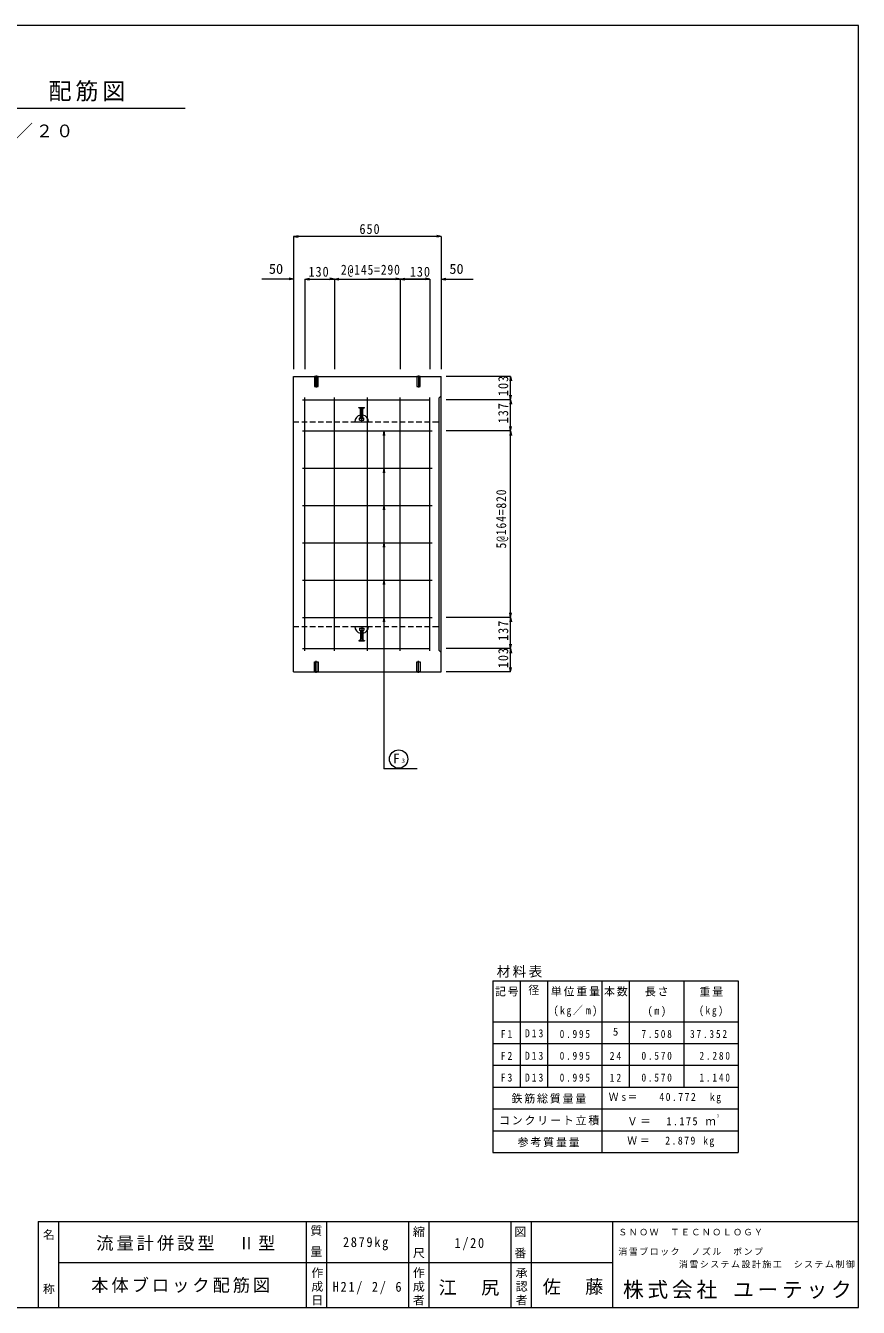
# Model space of a CAD drawing. Units: millimetres, scale not verified. Extents: x -3978 to 3978, y -2819 to 2819.
# Drawn here: x 314 to 3978, y -2819 to 2819 of the extents above; entities that cross this region are included whole.
import ezdxf
from ezdxf.enums import TextEntityAlignment as Align

# ---------------------------------------------------------------- set-up
doc = ezdxf.new("R2010")
doc.units = ezdxf.units.MM
doc.header["$LTSCALE"] = 20
doc.linetypes.add('CHAIN2', pattern=[12, 9, -1, 1, -1])
doc.linetypes.add('DASHED1', pattern=[1.8, 1.2, -0.6])
for name, color, linetype, lineweight in [('0-1_製品図', 4, 'Continuous', 9), ('0-3_鉄筋', 7, 'Continuous', 9), ('0-6_寸法', 4, 'Continuous', 9), ('0-F', 7, 'Continuous', 9), ('1-0', 7, 'Continuous', 9)]:
    doc.layers.add(name, color=color, linetype=linetype, lineweight=lineweight)
doc.styles.add('@ＭＳ ゴシック', font='')
doc.styles.add('ＭＳ ゴシック', font='')
doc.styles.get('@ＭＳ ゴシック').set_extended_font_data('@MS Gothic')
doc.styles.get('ＭＳ ゴシック').set_extended_font_data('MS Gothic')

msp = doc.modelspace()

# ---------------------------------------------------------------- linework, layer by layer
at = {"layer": '0-1_製品図', "color": 7, "linetype": 'DASHED1'}
for p, q in [((1584.71, 1276.02), (1600.71, 1276.02)), ((1584.71, 1276.02), (1600.71, 1276.02)), ((2034.71, 1276.02), (2050.71, 1276.02)), ((2034.71, 1276.02), (2050.71, 1276.02)), ((1492.71, 1076.02), (2133.71, 1076.02)), ((1492.71, 176.02), (2133.71, 176.02)), ((1584.71, -23.98), (1600.71, -23.98)), ((1584.71, -23.98), (1600.71, -23.98)), ((2034.71, -23.98), (2050.71, -23.98)), ((2034.71, -23.98), (2050.71, -23.98))]:
    msp.add_line(p, q, dxfattribs=at)
at = {"layer": '0-1_製品図'}
for p, q in [((1585.81, 1276.02), (1585.81, 1231.02)), ((1599.61, 1231.02), (1599.61, 1276.02)), ((2035.81, 1276.02), (2035.81, 1231.02)), ((2049.61, 1231.02), (2049.61, 1276.02)), ((1584.71, 1232.12), (1585.81, 1231.02)), ((1585.81, 1231.02), (1599.61, 1231.02)), ((1599.61, 1231.02), (1600.71, 1232.12)), ((2034.71, 1232.12), (2035.81, 1231.02)), ((2035.81, 1231.02), (2049.61, 1231.02)), ((2049.61, 1231.02), (2050.71, 1232.12)), ((1780.21, 1139.02), (1805.21, 1139.02)), ((1780.21, 1137.02), (1780.21, 1139.02)), ((1780.21, 1137.02), (1805.21, 1137.02)), ((1787.71, 1094.52), (1787.71, 1132.02)), ((1797.71, 1094.52), (1797.71, 1132.02)), ((1805.21, 1137.02), (1805.21, 1139.02)), ((1762.71, 1076.02), (1822.71, 1076.02)), ((1787.71, 1094.52), (1783.71, 1091.52)), ((1783.71, 1084.02), (1783.71, 1091.52)), ((1783.71, 1091.52), (1801.71, 1091.52)), ((1783.71, 1084.02), (1801.71, 1084.02)), ((1787.71, 1094.52), (1797.71, 1094.52)), ((1797.71, 1094.52), (1801.71, 1091.52)), ((1801.71, 1084.02), (1801.71, 1091.52)), ((1762.71, 176.02), (1822.71, 176.02)), ((1780.21, 115.02), (1780.21, 113.02)), ((1780.21, 115.02), (1805.21, 115.02)), ((1780.21, 113.02), (1805.21, 113.02)), ((1783.71, 168.02), (1783.71, 160.52)), ((1783.71, 168.02), (1801.71, 168.02)), ((1783.71, 160.52), (1801.71, 160.52)), ((1787.71, 157.52), (1783.71, 160.52)), ((1787.71, 157.52), (1787.71, 120.02)), ((1787.71, 157.52), (1797.71, 157.52)), ((1797.71, 157.52), (1801.71, 160.52)), ((1797.71, 157.52), (1797.71, 120.02)), ((1801.71, 168.02), (1801.71, 160.52)), ((1805.21, 115.02), (1805.21, 113.02)), ((1584.71, 19.92), (1585.81, 21.02)), ((1585.81, -23.98), (1585.81, 21.02)), ((1585.81, 21.02), (1599.61, 21.02)), ((1599.61, 21.02), (1599.61, -23.98)), ((1599.61, 21.02), (1600.71, 19.92)), ((2034.71, 19.92), (2035.81, 21.02)), ((2035.81, -23.98), (2035.81, 21.02)), ((2035.81, 21.02), (2049.61, 21.02)), ((2049.61, 21.02), (2049.61, -23.98)), ((2049.61, 21.02), (2050.71, 19.92))]:
    msp.add_line(p, q, dxfattribs=at)
at = {"layer": '0-1_製品図', "linetype": 'CHAIN2'}
for p, q in [((1592.71, 1279.97), (1592.71, 1227.08)), ((2042.71, 1279.97), (2042.71, 1227.08)), ((1592.71, -27.92), (1592.71, 24.97)), ((2042.71, -27.92), (2042.71, 24.97))]:
    msp.add_line(p, q, dxfattribs=at)
at = {"layer": '0-1_製品図', "color": 3}
for p, q in [((2142.71, -23.98), (2142.71, 1276.02)), ((2133.71, 70.02), (2142.71, 61.02)), ((1492.71, -23.98), (2142.71, -23.98))]:
    msp.add_line(p, q, dxfattribs=at)
for points in [[(1492.71, -23.98), (1492.71, 1276.02), (2142.71, 1276.02)], [(2133.71, 70.02), (2133.71, 1182.02), (2142.71, 1191.02)]]:
    msp.add_lwpolyline(points, dxfattribs=at)
at = {"layer": '0-1_製品図'}
for points in [[(1600.71, 1232.12), (1600.71, 1276.02), (1584.71, 1276.02), (1584.71, 1232.12)], [(2050.71, 1232.12), (2050.71, 1276.02), (2034.71, 1276.02), (2034.71, 1232.12)], [(1600.71, 19.92), (1600.71, -23.98), (1584.71, -23.98), (1584.71, 19.92)], [(2050.71, 19.92), (2050.71, -23.98), (2034.71, -23.98), (2034.71, 19.92)]]:
    msp.add_lwpolyline(points, dxfattribs=at)
for centre, radius, start, end in [((1782.71, 1132.02), 5, 0, 90), ((1802.71, 1132.02), 5, 90, 180), ((1792.71, 1076.02), 30, 99.59407, 180), ((1792.71, 1076.02), 30, 0, 80.40593), ((1792.71, 176.02), 30, 180, 260.40593), ((1792.71, 176.02), 30, 279.59407, 0), ((1782.71, 120.02), 5, 270, 0), ((1802.71, 120.02), 5, 180, 270)]:
    msp.add_arc(centre, radius, start, end, dxfattribs=at)
at = {"layer": '0-3_鉄筋', "color": 2}
for p, q in [((1532.71, 1173.02), (2092.71, 1173.02)), ((1542.71, 69.02), (1542.71, 1183.02)), ((1672.71, 69.02), (1672.71, 1183.02)), ((1817.71, 69.02), (1817.71, 1183.02)), ((1962.71, 69.02), (1962.71, 1183.02)), ((2092.71, 69.02), (2092.71, 1183.02)), ((1532.71, 1036.02), (2102.71, 1036.02)), ((1532.71, 872.02), (2102.71, 872.02)), ((1532.71, 708.02), (2102.71, 708.02)), ((1532.71, 544.02), (2102.71, 544.02)), ((1532.71, 380.02), (2102.71, 380.02)), ((1532.71, 216.02), (2102.71, 216.02)), ((1532.71, 79.02), (2092.71, 79.02))]:
    msp.add_line(p, q, dxfattribs=at)
at = {"layer": '0-6_寸法'}
for p, q in [((1492.71, 1891.72), (1512.4, 1895.2)), ((2142.71, 1891.72), (1492.71, 1891.72)), ((1492.71, 1891.72), (1512.4, 1888.25)), ((1492.71, 1891.72), (1492.71, 1703.8)), ((2142.71, 1891.72), (2123.01, 1895.2)), ((2142.71, 1891.72), (2123.01, 1888.25)), ((2142.71, 1891.72), (2142.71, 1703.8)), ((1492.71, 1703.8), (1352.71, 1703.8)), ((1492.71, 1703.8), (1473.01, 1707.27)), ((1492.71, 1703.8), (1473.01, 1700.32)), ((1492.71, 1703.8), (1492.71, 1307.21)), ((1542.71, 1703.8), (1562.4, 1707.27)), ((1542.71, 1703.8), (1682.71, 1703.8)), ((1542.71, 1703.8), (1562.4, 1700.32)), ((1542.71, 1703.8), (1542.71, 1307.21)), ((1672.71, 1703.8), (1653.01, 1707.27)), ((1672.71, 1703.8), (1653.01, 1700.32)), ((1672.71, 1703.8), (1692.4, 1707.27)), ((1672.71, 1703.8), (1812.71, 1703.8)), ((1672.71, 1703.8), (1672.71, 1307.21)), ((1672.71, 1703.8), (1962.71, 1703.8)), ((1962.71, 1703.8), (1822.71, 1703.8)), ((1962.71, 1703.8), (1943.01, 1707.27)), ((1962.71, 1703.8), (1943.01, 1700.32)), ((2092.71, 1703.8), (1952.71, 1703.8)), ((1962.71, 1703.8), (1982.4, 1707.27)), ((1962.71, 1703.8), (1982.4, 1700.32)), ((1962.71, 1703.8), (1962.71, 1307.21)), ((1962.71, 1703.8), (2092.71, 1703.8)), ((2092.71, 1703.8), (2073.01, 1707.27)), ((2092.71, 1703.8), (2073.01, 1700.32)), ((2092.71, 1703.8), (2092.71, 1307.21)), ((2142.71, 1703.8), (2162.4, 1707.27)), ((2142.71, 1703.8), (2282.71, 1703.8)), ((2142.71, 1703.8), (2162.4, 1700.32)), ((2142.71, 1703.8), (2142.71, 1307.21)), ((2447.99, 1276.02), (2164.63, 1276.02)), ((2447.99, 1276.02), (2444.51, 1256.33)), ((2447.99, 1173.02), (2447.99, 1276.02)), ((2447.99, 1276.02), (2451.46, 1256.33)), ((2447.99, 1173.02), (2444.51, 1192.72)), ((2447.99, 1173.02), (2451.46, 1192.72)), ((1792.71, 1076.02), (1792.71, 1139.02)), ((2447.99, 1173.02), (2164.63, 1173.02)), ((2447.99, 1173.02), (2444.51, 1153.33)), ((2447.99, 1036.02), (2447.99, 1173.02)), ((2447.99, 1173.02), (2451.46, 1153.33)), ((2447.99, 1036.02), (2164.63, 1036.02)), ((2447.99, 1036.02), (2444.51, 1055.72)), ((2447.99, 1036.02), (2444.51, 1016.33)), ((2447.99, 1036.02), (2451.46, 1055.72)), ((2447.99, 216.02), (2447.99, 1036.02)), ((2447.99, 1036.02), (2451.46, 1016.33)), ((2447.99, 216.02), (2444.51, 235.72)), ((2447.99, 216.02), (2451.46, 235.72)), ((1792.71, 176.02), (1792.71, 113.02)), ((2447.99, 216.02), (2164.63, 216.02)), ((2447.99, 216.02), (2444.51, 196.33)), ((2447.99, 79.02), (2447.99, 216.02)), ((2447.99, 216.02), (2451.46, 196.33)), ((2447.99, 79.02), (2164.63, 79.02)), ((2447.99, 79.02), (2444.51, 98.72)), ((2447.99, 79.02), (2444.51, 59.33)), ((2447.99, 79.02), (2451.46, 98.72)), ((2447.99, -23.98), (2447.99, 79.02)), ((2447.99, 79.02), (2451.46, 59.33)), ((2447.99, -23.98), (2164.63, -23.98)), ((2447.99, -23.98), (2444.51, -4.28)), ((2447.99, -23.98), (2451.46, -4.28))]:
    msp.add_line(p, q, dxfattribs=at)
msp.add_lwpolyline([(1542.71, 1703.8), (1672.71, 1703.8), (1692.4, 1700.32)], dxfattribs=at)
at = {"layer": '0-F'}
for p, q in [((1890.21, 1036.02), (1886.73, 1016.33)), ((1890.21, 1036.02), (1890.21, -450.23)), ((1890.21, 1036.02), (1893.68, 1016.33)), ((1890.21, 872.02), (1886.73, 852.33)), ((1890.21, 872.02), (1893.68, 852.33)), ((1890.21, 708.02), (1886.73, 688.33)), ((1890.21, 708.02), (1893.68, 688.33)), ((1890.21, 544.02), (1886.73, 524.33)), ((1890.21, 544.02), (1893.68, 524.33)), ((1890.21, 380.02), (1886.73, 360.33)), ((1890.21, 380.02), (1893.68, 360.33)), ((1890.21, 216.02), (1886.73, 196.33)), ((1890.21, 216.02), (1893.68, 196.33)), ((2037.26, -450.23), (1890.21, -450.23))]:
    msp.add_line(p, q, dxfattribs=at)
at = {"layer": '0-F', "color": 4}
msp.add_circle((1955.09, -407.1), 40.21, dxfattribs=at)
at = {"layer": '1-0', "color": 5}
for p, q in [((3978.45, 2818.65), (-3978.45, 2818.65)), ((3978.45, -2818.65), (3978.45, 2818.65)), ((-3978.45, -2818.65), (3978.45, -2818.65))]:
    msp.add_line(p, q, dxfattribs=at)
at = {"layer": '1-0'}
for p, q in [((-1006.29, 2455.59), (1016.54, 2455.59)), ((2490.03, -1382.13), (2490.03, -1850.13)), ((2610.03, -1382.13), (2610.03, -1850.13)), ((2850.03, -1382.13), (2850.03, -2138.13)), ((2970.03, -1382.13), (2970.03, -1850.13)), ((2970.03, -1382.13), (2970.03, -1850.13)), ((3210.03, -1382.13), (3210.03, -1850.13)), ((2370.03, -1562.13), (3450.03, -1562.13)), ((2370.03, -1658.13), (3450.03, -1658.13)), ((2370.03, -1754.13), (3450.03, -1754.13)), ((2370.03, -1850.13), (3450.03, -1850.13)), ((2370.03, -1946.13), (3450.03, -1946.13)), ((2370.03, -2042.13), (3450.03, -2042.13))]:
    msp.add_line(p, q, dxfattribs=at)
at = {"layer": '1-0', "color": 3}
for p, q in [((2370.03, -1382.13), (3450.03, -1382.13)), ((2370.03, -1382.13), (2370.03, -2138.13)), ((3450.03, -1382.13), (3450.03, -2138.13)), ((2370.03, -2138.13), (3450.03, -2138.13))]:
    msp.add_line(p, q, dxfattribs=at)
at = {"layer": '1-0', "color": 2}
for p, q in [((368.45, -2440.65), (368.45, -2818.65)), ((368.45, -2440.65), (3978.45, -2440.65)), ((458.45, -2440.65), (458.45, -2818.65)), ((1548.45, -2440.65), (1548.45, -2818.65)), ((1638.45, -2440.65), (1638.45, -2818.65)), ((1998.45, -2440.65), (1998.45, -2818.65)), ((2088.45, -2440.65), (2088.45, -2818.65)), ((2448.45, -2440.65), (2448.45, -2818.65)), ((2538.45, -2440.65), (2538.45, -2818.65)), ((2898.45, -2818.65), (2898.45, -2440.65)), ((458.45, -2620.65), (1548.45, -2620.65)), ((1548.45, -2620.65), (2898.45, -2620.65)), ((468.45, -2818.65), (3978.45, -2818.65))]:
    msp.add_line(p, q, dxfattribs=at)

# ---------------------------------------------------------------- texts
at = {"layer": '0-6_寸法', "color": 7, "style": 'ＭＳ ゴシック', "width": 1.05}
for p in [(1384.19, 1713.8), (2178.33, 1713.8)]:
    msp.add_text('50', height=43.99, dxfattribs=at).set_placement(p, align=Align.BOTTOM_LEFT)
at = {"layer": '0-6_寸法', "color": 7, "char_height": 43.99, "attachment_point": 7, "style": 'ＭＳ ゴシック'}
for s, insert in [('\\T1.15;\\W0.9;650', (1782.71, 1901.72)), ('\\T1.15;\\W0.9;130', (1558.48, 1713.8)), ('\\T1.15;\\W0.85;2@145=290', (1701.34, 1713.8)), ('\\T1.15;\\W0.9;130', (2004.47, 1713.8))]:
    msp.add_mtext(s, dxfattribs=dict(at, insert=insert))
at = {"layer": '0-6_寸法', "color": 7, "char_height": 43.99, "attachment_point": 7, "rotation": 90, "style": 'ＭＳ ゴシック'}
for s, insert in [('\\T1.15;\\W0.9;103', (2437.99, 1189.52)), ('\\T1.15;\\W0.9;137', (2437.99, 1069.52)), ('\\T1.15;\\W0.85;5@164=820', (2437.99, 519.02)), ('\\T1.15;\\W0.9;137', (2437.99, 112.52)), ('\\T1.15;\\W0.9;103', (2437.99, -7.48))]:
    msp.add_mtext(s, dxfattribs=dict(at, insert=insert))
at = {"layer": '0-F', "style": 'ＭＳ ゴシック'}
for s, height, p in [('F', 42.77, (1931.03, -439.09)), ('3', 19.55, (1968.11, -430.38))]:
    msp.add_text(s, height=height, dxfattribs=at).set_placement(p, align=Align.BOTTOM_LEFT)
at = {"layer": '1-0', "style": 'ＭＳ ゴシック'}
for s, height, p in [('径', 35.19, (2526.03, -1451.13)), ('5', 35.19, (2898.03, -1634.13)), ('３', 11.73, (3352.06, -1986.08))]:
    msp.add_text(s, height=height, dxfattribs=at).set_placement(p, align=Align.BOTTOM_LEFT)
at = {"layer": '1-0', "attachment_point": 7, "style": 'ＭＳ ゴシック'}
for s, insert, char_height in [('\\T1.17;流量計併設型\u3000Ⅱ型\u3000配筋図', (-771.07, 2484.86), 74.29), ('\\T1.17;本体ブロック\u3000Ｓ＝１／２０', (-620.22, 2321.29), 55.76), ('\\T1.17;材料表', (2386.83, -1368.47), 43.99), ('\\T1.17;記号', (2379.03, -1451.13), 35.19), ('\\T1.17;単位重量', (2625.03, -1451.13), 35.19), ('\\T1.17;本数', (2859.03, -1451.13), 35.19), ('\\T1.17;長さ', (3039.03, -1451.13), 35.19), ('\\T1.17;重量', (3279.03, -1451.13), 35.19), ('\\T1.32;\\W0.9;(kg／m)', (2637.03, -1541.13), 35.19), ('\\T1.38;\\W0.9;(m)', (3051.03, -1541.13), 35.19), ('\\T1.39;\\W0.85;(kg)', (3277.53, -1541.13), 35.19), ('\\T1.37;\\W0.9;F1', (2404.53, -1634.13), 35.19), ('\\T1.38;\\W0.9;D13', (2511.03, -1631.33), 35.19), ('\\T1.39;\\W0.85;0.995', (2664.03, -1634.13), 35.19), ('\\T1.39;\\W0.85;7.508', (3024.03, -1634.13), 35.19), ('\\T1.4;\\W0.85;37.352', (3237.69, -1634.13), 35.19), ('\\T1.37;\\W0.9;F2', (2404.53, -1730.13), 35.19), ('\\T1.38;\\W0.9;D13', (2511.03, -1730.13), 35.19), ('\\T1.39;\\W0.85;0.995', (2664.03, -1730.13), 35.19), ('\\T1.37;\\W0.9;24', (2883.99, -1730.13), 35.19), ('\\T1.39;\\W0.85;0.570', (3024.03, -1730.13), 35.19), ('\\T1.4;\\W0.85;\\~2.280', (3250.65, -1730.13), 35.19), ('\\T1.37;\\W0.9;F3', (2404.53, -1826.13), 35.19), ('\\T1.38;\\W0.9;D13', (2511.03, -1826.13), 35.19), ('\\T1.39;\\W0.85;0.995', (2664.03, -1826.13), 35.19), ('\\T1.37;\\W0.9;12', (2883.99, -1826.13), 35.19), ('\\T1.39;\\W0.85;0.570', (3024.03, -1826.13), 35.19), ('\\T1.4;\\W0.85;\\~1.140', (3250.65, -1826.13), 35.19), ('\\T1.17;鉄筋総質量量', (2452.11, -1922.13), 35.19), ('\\T1.29;\\W0.9;Ｗs＝\u3000\\~40.772\u3000kg', (2879.64, -1922.13), 35.19), ('\\T1.17;コンクリート立積', (2397.03, -2018.13), 35.19), ('\\T1.26;\\W0.95;Ｖ＝\u30001.175\\~ｍ', (2961.16, -2018.13), 35.19), ('\\T1.17;参考質量量', (2479.11, -2114.13), 35.19), ('\\T1.29;\\W0.9;Ｗ＝\u30002.879\\~kg', (2961.16, -2114.13), 35.19), ('\\T1.17;ＳＮＯＷ\u3000ＴＥＣＮＯＬＯＧＹ', (2921.85, -2502.57), 28.04), ('\\T1.17;流量計併設型\u3000Ⅱ型', (624.6, -2570.81), 55.76), ('\\T1.28;\\W0.9;2879kg', (1710.3, -2567.86), 43.99), ('\\T1.28;\\W0.9;1/20', (2201.19, -2567.86), 43.99), ('\\T1.17;消雪ブロック\u3000ノズル\u3000ポンプ\u3000', (2922.42, -2590.76), 28.04), ('\\T1.17;消雪システム設計施工\u3000システム制御', (3188.61, -2646.37), 28.04), ('\\T1.17;本体ブロック配筋図', (602.33, -2755.27), 55.76), ('\\T1.28;\\W0.9;H21/\\~2/\\~6', (1665.3, -2760.68), 43.99), ('\\T1.17;江\u3000尻', (2131.03, -2767.39), 58.65), ('\\T1.17;佐\u3000藤', (2589.14, -2763.68), 58.65), ('\\T1.18;株式会社\\~ユーテック', (2942.43, -2781.55), 66.91)]:
    msp.add_mtext(s, dxfattribs=dict(at, insert=insert, char_height=char_height))
at = {"layer": '1-0', "attachment_point": 7, "rotation": 270, "style": '@ＭＳ ゴシック'}
for s, insert, char_height in [('\\T1.17;名\u3000\u3000\u3000称', (391.39, -2472.65), 37.39), ('\\T1.21;質\\~量', (1568.94, -2454.78), 37.39), ('\\T1.21;縮\\~尺', (2019.37, -2459.94), 37.68), ('\\T1.21;図\\~番', (2466.36, -2459.94), 37.68), ('\\T1.17;作成日', (1572.99, -2640.2), 37.68), ('\\T1.17;作成者', (2019.37, -2640.2), 37.68), ('\\T1.17;承認者', (2471.52, -2640.2), 37.68)]:
    msp.add_mtext(s, dxfattribs=dict(at, insert=insert, char_height=char_height))

doc.saveas('drawing.dxf')
